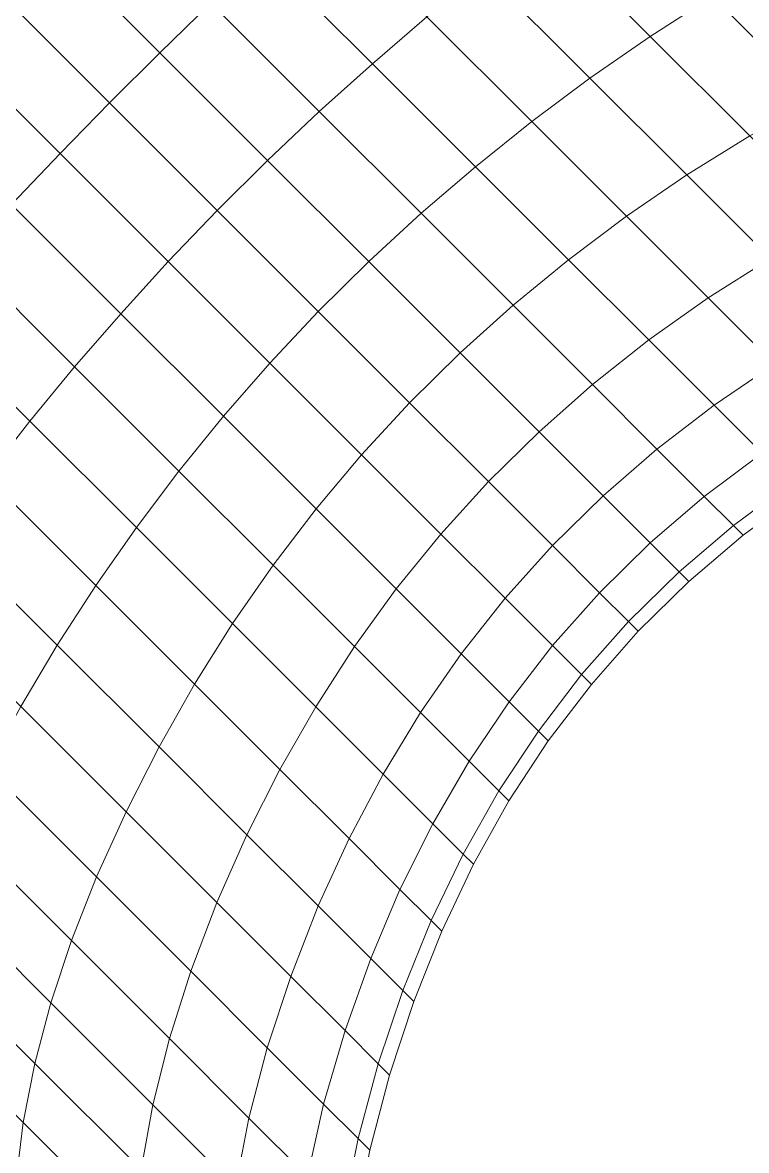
# Model space of a CAD drawing. Header units: millimetres. Extents: x 1246 to 16959, y -13818 to -1371.
# Drawn here: x 7548.771 to 7550.294, y -1390.219 to -1387.845 of the extents above; entities that cross this region are included whole.
import ezdxf

# ---------------------------------------------------------------- set-up
doc = ezdxf.new("R2010")
doc.units = ezdxf.units.MM
doc.header["$LTSCALE"] = 50
doc.layers.add('pio-Pillow Block - 3D', color=7, linetype='Continuous', lineweight=5)

# ---------------------------------------------------------------- blocks, each defined once
blk = doc.blocks.new('obj-02')
at = {"layer": 'pio-Pillow Block - 3D', "color": 7, "linetype": 'Continuous', "lineweight": 5, "transparency": 33554687}
for points in [[(50.0916, 112.1262), (49.8601, 112.3577), (49.9836, 112.4496), (50.2225, 112.2107), (50.0916, 112.1262)], [(49.8601, 112.3577), (50.0916, 112.1262), (50.2225, 112.2107), (49.9836, 112.4496), (49.8601, 112.3577)], [(49.0596, 112.0917), (48.8257, 112.3257), (48.9316, 112.4316), (49.167, 112.1962), (49.0596, 112.0917)], [(48.8257, 112.3257), (49.0596, 112.0917), (49.167, 112.1962), (48.9316, 112.4316), (48.8257, 112.3257)], [(49.507, 112.0687), (49.276, 112.2997), (49.3868, 112.4022), (49.6217, 112.1673), (49.507, 112.0687)], [(49.276, 112.2997), (49.507, 112.0687), (49.6217, 112.1673), (49.3868, 112.4022), (49.276, 112.2997)], [(49.9648, 112.0382), (49.7394, 112.2636), (49.8601, 112.3577), (50.0916, 112.1262), (49.9648, 112.0382)], [(49.7394, 112.2636), (49.9648, 112.0382), (50.0916, 112.1262), (49.8601, 112.3577), (49.7394, 112.2636)], [(48.9538, 111.9863), (48.7201, 112.2201), (48.8257, 112.3257), (49.0596, 112.0917), (48.9538, 111.9863)], [(48.7201, 112.2201), (48.9538, 111.9863), (49.0596, 112.0917), (48.8257, 112.3257), (48.7201, 112.2201)], [(49.3952, 111.9679), (49.167, 112.1962), (49.276, 112.2997), (49.507, 112.0687), (49.3952, 111.9679)], [(49.167, 112.1962), (49.3952, 111.9679), (49.507, 112.0687), (49.276, 112.2997), (49.167, 112.1962)], [(50.4383, 111.9949), (50.2225, 112.2107), (50.3575, 112.2918), (50.5811, 112.0683), (50.4383, 111.9949)], [(50.2225, 112.2107), (50.4383, 111.9949), (50.5811, 112.0683), (50.3575, 112.2918), (50.2225, 112.2107)], [(49.8422, 111.9468), (49.6217, 112.1673), (49.7394, 112.2636), (49.9648, 112.0382), (49.8422, 111.9468)], [(49.6217, 112.1673), (49.8422, 111.9468), (49.9648, 112.0382), (49.7394, 112.2636), (49.6217, 112.1673)], [(48.8498, 111.88), (48.6149, 112.1149), (48.7201, 112.2201), (48.9538, 111.9863), (48.8498, 111.88)], [(48.6149, 112.1149), (48.8498, 111.88), (48.9538, 111.9863), (48.7201, 112.2201), (48.6149, 112.1149)], [(50.3008, 111.917), (50.0916, 112.1262), (50.2225, 112.2107), (50.4383, 111.9949), (50.3008, 111.917)], [(50.0916, 112.1262), (50.3008, 111.917), (50.4383, 111.9949), (50.2225, 112.2107), (50.0916, 112.1262)], [(49.2864, 111.8649), (49.0596, 112.0917), (49.167, 112.1962), (49.3952, 111.9679), (49.2864, 111.8649)], [(49.0596, 112.0917), (49.2864, 111.8649), (49.3952, 111.9679), (49.167, 112.1962), (49.0596, 112.0917)], [(49.7237, 111.852), (49.507, 112.0687), (49.6217, 112.1673), (49.8422, 111.9468), (49.7237, 111.852)], [(49.507, 112.0687), (49.7237, 111.852), (49.8422, 111.9468), (49.6217, 112.1673), (49.507, 112.0687)], [(50.1685, 111.8345), (49.9648, 112.0382), (50.0916, 112.1262), (50.3008, 111.917), (50.1685, 111.8345)], [(49.9648, 112.0382), (50.1685, 111.8345), (50.3008, 111.917), (50.0916, 112.1262), (49.9648, 112.0382)], [(48.7474, 111.7727), (48.5101, 112.0101), (48.6149, 112.1149), (48.8498, 111.88), (48.7474, 111.7727)], [(48.5101, 112.0101), (48.7474, 111.7727), (48.8498, 111.88), (48.6149, 112.1149), (48.5101, 112.0101)], [(49.1805, 111.7597), (48.9538, 111.9863), (49.0596, 112.0917), (49.2864, 111.8649), (49.1805, 111.7597)], [(48.9538, 111.9863), (49.1805, 111.7597), (49.2864, 111.8649), (49.0596, 112.0917), (48.9538, 111.9863)], [(49.6094, 111.7538), (49.3952, 111.9679), (49.507, 112.0687), (49.7237, 111.852), (49.6094, 111.7538)], [(49.3952, 111.9679), (49.6094, 111.7538), (49.7237, 111.852), (49.507, 112.0687), (49.3952, 111.9679)], [(50.0414, 111.7476), (49.8422, 111.9468), (49.9648, 112.0382), (50.1685, 111.8345), (50.0414, 111.7476)], [(49.8422, 111.9468), (50.0414, 111.7476), (50.1685, 111.8345), (49.9648, 112.0382), (49.8422, 111.9468)], [(49.0776, 111.6522), (48.8498, 111.88), (48.9538, 111.9863), (49.1805, 111.7597), (49.0776, 111.6522)], [(48.8498, 111.88), (49.0776, 111.6522), (49.1805, 111.7597), (48.9538, 111.9863), (48.8498, 111.88)], [(49.4992, 111.6521), (49.2864, 111.8649), (49.3952, 111.9679), (49.6094, 111.7538), (49.4992, 111.6521)], [(49.2864, 111.8649), (49.4992, 111.6521), (49.6094, 111.7538), (49.3952, 111.9679), (49.2864, 111.8649)], [(49.9195, 111.6562), (49.7237, 111.852), (49.8422, 111.9468), (50.0414, 111.7476), (49.9195, 111.6562)], [(49.7237, 111.852), (49.9195, 111.6562), (50.0414, 111.7476), (49.8422, 111.9468), (49.7237, 111.852)], [(50.3443, 111.6587), (50.1685, 111.8345), (50.3008, 111.917), (50.4814, 111.7363), (50.3443, 111.6587)], [(50.1685, 111.8345), (50.3443, 111.6587), (50.4814, 111.7363), (50.3008, 111.917), (50.1685, 111.8345)], [(48.9776, 111.5425), (48.7474, 111.7727), (48.8498, 111.88), (49.0776, 111.6522), (48.9776, 111.5425)], [(48.7474, 111.7727), (48.9776, 111.5425), (49.0776, 111.6522), (48.8498, 111.88), (48.7474, 111.7727)], [(49.3932, 111.547), (49.1805, 111.7597), (49.2864, 111.8649), (49.4992, 111.6521), (49.3932, 111.547)], [(49.1805, 111.7597), (49.3932, 111.547), (49.4992, 111.6521), (49.2864, 111.8649), (49.1805, 111.7597)], [(49.8029, 111.5602), (49.6094, 111.7538), (49.7237, 111.852), (49.9195, 111.6562), (49.8029, 111.5602)], [(49.6094, 111.7538), (49.8029, 111.5602), (49.9195, 111.6562), (49.7237, 111.852), (49.6094, 111.7538)], [(50.2134, 111.5756), (50.0414, 111.7476), (50.1685, 111.8345), (50.3443, 111.6587), (50.2134, 111.5756)], [(50.0414, 111.7476), (50.2134, 111.5756), (50.3443, 111.6587), (50.1685, 111.8345), (50.0414, 111.7476)], [(48.8806, 111.4306), (48.6467, 111.6644), (48.7474, 111.7727), (48.9776, 111.5425), (48.8806, 111.4306)], [(48.6467, 111.6644), (48.8806, 111.4306), (48.9776, 111.5425), (48.7474, 111.7727), (48.6467, 111.6644)], [(49.2913, 111.4385), (49.0776, 111.6522), (49.1805, 111.7597), (49.3932, 111.547), (49.2913, 111.4385)], [(49.0776, 111.6522), (49.2913, 111.4385), (49.3932, 111.547), (49.1805, 111.7597), (49.0776, 111.6522)], [(49.6915, 111.4598), (49.4992, 111.6521), (49.6094, 111.7538), (49.8029, 111.5602), (49.6915, 111.4598)], [(49.4992, 111.6521), (49.6915, 111.4598), (49.8029, 111.5602), (49.6094, 111.7538), (49.4992, 111.6521)], [(50.0886, 111.4871), (49.9195, 111.6562), (50.0414, 111.7476), (50.2134, 111.5756), (50.0886, 111.4871)], [(49.9195, 111.6562), (50.0886, 111.4871), (50.2134, 111.5756), (50.0414, 111.7476), (49.9195, 111.6562)], [(48.7865, 111.3164), (48.5477, 111.5552), (48.6467, 111.6644), (48.8806, 111.4306), (48.7865, 111.3164)], [(48.5477, 111.5552), (48.7865, 111.3164), (48.8806, 111.4306), (48.6467, 111.6644), (48.5477, 111.5552)], [(49.1936, 111.3265), (48.9776, 111.5425), (49.0776, 111.6522), (49.2913, 111.4385), (49.1936, 111.3265)], [(48.9776, 111.5425), (49.1936, 111.3265), (49.2913, 111.4385), (49.0776, 111.6522), (48.9776, 111.5425)], [(49.5854, 111.3548), (49.3932, 111.547), (49.4992, 111.6521), (49.6915, 111.4598), (49.5854, 111.3548)], [(49.3932, 111.547), (49.5854, 111.3548), (49.6915, 111.4598), (49.4992, 111.6521), (49.3932, 111.547)], [(49.97, 111.3931), (49.8029, 111.5602), (49.9195, 111.6562), (50.0886, 111.4871), (49.97, 111.3931)], [(49.8029, 111.5602), (49.97, 111.3931), (50.0886, 111.4871), (49.9195, 111.6562), (49.8029, 111.5602)], [(50.3529, 111.4361), (50.2134, 111.5756), (50.3443, 111.6587), (50.4869, 111.5161), (50.3529, 111.4361)], [(50.2134, 111.5756), (50.3529, 111.4361), (50.4869, 111.5161), (50.3443, 111.6587), (50.2134, 111.5756)], [(49.8576, 111.2937), (49.6915, 111.4598), (49.8029, 111.5602), (49.97, 111.3931), (49.8576, 111.2937)], [(49.6915, 111.4598), (49.8576, 111.2937), (49.97, 111.3931), (49.8029, 111.5602), (49.6915, 111.4598)], [(50.2258, 111.35), (50.0886, 111.4871), (50.2134, 111.5756), (50.3529, 111.4361), (50.2258, 111.35)], [(50.0886, 111.4871), (50.2258, 111.35), (50.3529, 111.4361), (50.2134, 111.5756), (50.0886, 111.4871)], [(48.6954, 111.2), (48.4504, 111.445), (48.5477, 111.5552), (48.7865, 111.3164), (48.6954, 111.2)], [(48.4504, 111.445), (48.6954, 111.2), (48.7865, 111.3164), (48.5477, 111.5552), (48.4504, 111.445)], [(49.1, 111.2112), (48.8806, 111.4306), (48.9776, 111.5425), (49.1936, 111.3265), (49.1, 111.2112)], [(48.8806, 111.4306), (49.1, 111.2112), (49.1936, 111.3265), (48.9776, 111.5425), (48.8806, 111.4306)], [(49.4844, 111.2453), (49.2913, 111.4385), (49.3932, 111.547), (49.5854, 111.3548), (49.4844, 111.2453)], [(49.2913, 111.4385), (49.4844, 111.2453), (49.5854, 111.3548), (49.3932, 111.547), (49.2913, 111.4385)], [(50.1055, 111.2576), (49.97, 111.3931), (50.0886, 111.4871), (50.2258, 111.35), (50.1055, 111.2576)], [(49.97, 111.3931), (50.1055, 111.2576), (50.2258, 111.35), (50.0886, 111.4871), (49.97, 111.3931)], [(49.3887, 111.1314), (49.1936, 111.3265), (49.2913, 111.4385), (49.4844, 111.2453), (49.3887, 111.1314)], [(49.1936, 111.3265), (49.3887, 111.1314), (49.4844, 111.2453), (49.2913, 111.4385), (49.1936, 111.3265)], [(49.7513, 111.1889), (49.5854, 111.3548), (49.6915, 111.4598), (49.8576, 111.2937), (49.7513, 111.1889)], [(49.5854, 111.3548), (49.7513, 111.1889), (49.8576, 111.2937), (49.6915, 111.4598), (49.5854, 111.3548)], [(49.0105, 111.0924), (48.7865, 111.3164), (48.8806, 111.4306), (49.1, 111.2112), (49.0105, 111.0924)], [(48.7865, 111.3164), (49.0105, 111.0924), (49.1, 111.2112), (48.8806, 111.4306), (48.7865, 111.3164)], [(50.3268, 111.2489), (50.2258, 111.35), (50.3529, 111.4361), (50.4557, 111.3333), (50.3268, 111.2489)], [(50.2258, 111.35), (50.3268, 111.2489), (50.4557, 111.3333), (50.3529, 111.4361), (50.2258, 111.35)], [(49.9923, 111.159), (49.8576, 111.2937), (49.97, 111.3931), (50.1055, 111.2576), (49.9923, 111.159)], [(49.8576, 111.2937), (49.9923, 111.159), (50.1055, 111.2576), (49.97, 111.3931), (49.8576, 111.2937)], [(49.6512, 111.0786), (49.4844, 111.2453), (49.5854, 111.3548), (49.7513, 111.1889), (49.6512, 111.0786)], [(49.4844, 111.2453), (49.6512, 111.0786), (49.7513, 111.1889), (49.5854, 111.3548), (49.4844, 111.2453)], [(50.2054, 111.1577), (50.1055, 111.2576), (50.2258, 111.35), (50.3268, 111.2489), (50.2054, 111.1577)], [(50.1055, 111.2576), (50.2054, 111.1577), (50.3268, 111.2489), (50.2258, 111.35), (50.1055, 111.2576)], [(49.2983, 111.0129), (49.1, 111.2112), (49.1936, 111.3265), (49.3887, 111.1314), (49.2983, 111.0129)], [(49.1, 111.2112), (49.2983, 111.0129), (49.3887, 111.1314), (49.1936, 111.3265), (49.1, 111.2112)], [(48.9253, 110.9701), (48.6954, 111.2), (48.7865, 111.3164), (49.0105, 111.0924), (48.9253, 110.9701)], [(48.6954, 111.2), (48.9253, 110.9701), (49.0105, 111.0924), (48.7865, 111.3164), (48.6954, 111.2)], [(49.8859, 111.0543), (49.7513, 111.1889), (49.8576, 111.2937), (49.9923, 111.159), (49.8859, 111.0543)], [(49.7513, 111.1889), (49.8859, 111.0543), (49.9923, 111.159), (49.8576, 111.2937), (49.7513, 111.1889)], [(50.0915, 111.0598), (49.9923, 111.159), (50.1055, 111.2576), (50.2054, 111.1577), (50.0915, 111.0598)], [(49.9923, 111.159), (50.0915, 111.0598), (50.2054, 111.1577), (50.1055, 111.2576), (49.9923, 111.159)], [(50.2666, 111.0966), (50.2054, 111.1577), (50.3268, 111.2489), (50.3887, 111.187), (50.2666, 111.0966)], [(50.2054, 111.1577), (50.2666, 111.0966), (50.3887, 111.187), (50.3268, 111.2489), (50.2054, 111.1577)], [(49.5572, 110.9629), (49.3887, 111.1314), (49.4844, 111.2453), (49.6512, 111.0786), (49.5572, 110.9629)], [(49.3887, 111.1314), (49.5572, 110.9629), (49.6512, 111.0786), (49.4844, 111.2453), (49.3887, 111.1314)], [(48.8441, 110.8445), (48.6072, 111.0814), (48.6954, 111.2), (48.9253, 110.9701), (48.8441, 110.8445)], [(48.6072, 111.0814), (48.8441, 110.8445), (48.9253, 110.9701), (48.6954, 111.2), (48.6072, 111.0814)], [(49.213, 110.8899), (49.0105, 111.0924), (49.1, 111.2112), (49.2983, 111.0129), (49.213, 110.8899)], [(49.0105, 111.0924), (49.213, 110.8899), (49.2983, 111.0129), (49.1, 111.2112), (49.0105, 111.0924)], [(49.7864, 110.9433), (49.6512, 111.0786), (49.7513, 111.1889), (49.8859, 111.0543), (49.7864, 110.9433)], [(49.6512, 111.0786), (49.7864, 110.9433), (49.8859, 111.0543), (49.7513, 111.1889), (49.6512, 111.0786)], [(50.2872, 111.076), (50.2666, 111.0966), (50.3887, 111.187), (50.4095, 111.1662), (50.2872, 111.076)], [(50.2666, 111.0966), (50.2872, 111.076), (50.4095, 111.1662), (50.3887, 111.187), (50.2666, 111.0966)], [(49.9851, 110.9551), (49.8859, 111.0543), (49.9923, 111.159), (50.0915, 111.0598), (49.9851, 110.9551)], [(49.8859, 111.0543), (49.9851, 110.9551), (50.0915, 111.0598), (49.9923, 111.159), (49.8859, 111.0543)], [(50.1523, 110.999), (50.0915, 111.0598), (50.2054, 111.1577), (50.2666, 111.0966), (50.1523, 110.999)], [(50.0915, 111.0598), (50.1523, 110.999), (50.2666, 111.0966), (50.2054, 111.1577), (50.0915, 111.0598)], [(49.4695, 110.8417), (49.2983, 111.0129), (49.3887, 111.1314), (49.5572, 110.9629), (49.4695, 110.8417)], [(49.2983, 111.0129), (49.4695, 110.8417), (49.5572, 110.9629), (49.3887, 111.1314), (49.2983, 111.0129)], [(48.7671, 110.7154), (48.522, 110.9606), (48.6072, 111.0814), (48.8441, 110.8445), (48.7671, 110.7154)], [(48.522, 110.9606), (48.7671, 110.7154), (48.8441, 110.8445), (48.6072, 111.0814), (48.522, 110.9606)], [(49.133, 110.7624), (48.9253, 110.9701), (49.0105, 111.0924), (49.213, 110.8899), (49.133, 110.7624)], [(48.9253, 110.9701), (49.133, 110.7624), (49.213, 110.8899), (49.0105, 111.0924), (48.9253, 110.9701)], [(50.1727, 110.9786), (50.1523, 110.999), (50.2666, 111.0966), (50.2872, 111.076), (50.1727, 110.9786)], [(50.1523, 110.999), (50.1727, 110.9786), (50.2872, 111.076), (50.2666, 111.0966), (50.1523, 110.999)], [(49.6939, 110.8262), (49.5572, 110.9629), (49.6512, 111.0786), (49.7864, 110.9433), (49.6939, 110.8262)], [(49.5572, 110.9629), (49.6939, 110.8262), (49.7864, 110.9433), (49.6512, 111.0786), (49.5572, 110.9629)], [(50.0458, 110.8944), (49.9851, 110.9551), (50.0915, 111.0598), (50.1523, 110.999), (50.0458, 110.8944)], [(49.9851, 110.9551), (50.0458, 110.8944), (50.1523, 110.999), (50.0915, 111.0598), (49.9851, 110.9551)], [(49.8861, 110.8437), (49.7864, 110.9433), (49.8859, 111.0543), (49.9851, 110.9551), (49.8861, 110.8437)], [(49.7864, 110.9433), (49.8861, 110.8437), (49.9851, 110.9551), (49.8859, 111.0543), (49.7864, 110.9433)], [(49.3878, 110.7151), (49.213, 110.8899), (49.2983, 111.0129), (49.4695, 110.8417), (49.3878, 110.7151)], [(49.213, 110.8899), (49.3878, 110.7151), (49.4695, 110.8417), (49.2983, 111.0129), (49.213, 110.8899)], [(50.0662, 110.8739), (50.0458, 110.8944), (50.1523, 110.999), (50.1727, 110.9786), (50.0662, 110.8739)], [(50.0458, 110.8944), (50.0662, 110.8739), (50.1727, 110.9786), (50.1523, 110.999), (50.0458, 110.8944)], [(49.0583, 110.6304), (48.8441, 110.8445), (48.9253, 110.9701), (49.133, 110.7624), (49.0583, 110.6304)], [(48.8441, 110.8445), (49.0583, 110.6304), (49.133, 110.7624), (48.9253, 110.9701), (48.8441, 110.8445)], [(49.6083, 110.7028), (49.4695, 110.8417), (49.5572, 110.9629), (49.6939, 110.8262), (49.6083, 110.7028)], [(49.4695, 110.8417), (49.6083, 110.7028), (49.6939, 110.8262), (49.5572, 110.9629), (49.4695, 110.8417)], [(49.7946, 110.7255), (49.6939, 110.8262), (49.7864, 110.9433), (49.8861, 110.8437), (49.7946, 110.7255)], [(49.6939, 110.8262), (49.7946, 110.7255), (49.8861, 110.8437), (49.7864, 110.9433), (49.6939, 110.8262)], [(49.9471, 110.7826), (49.8861, 110.8437), (49.9851, 110.9551), (50.0458, 110.8944), (49.9471, 110.7826)], [(49.8861, 110.8437), (49.9471, 110.7826), (50.0458, 110.8944), (49.9851, 110.9551), (49.8861, 110.8437)], [(49.9677, 110.7621), (49.9471, 110.7826), (50.0458, 110.8944), (50.0662, 110.8739), (49.9677, 110.7621)], [(49.9471, 110.7826), (49.9677, 110.7621), (50.0662, 110.8739), (50.0458, 110.8944), (49.9471, 110.7826)], [(49.3124, 110.583), (49.133, 110.7624), (49.213, 110.8899), (49.3878, 110.7151), (49.3124, 110.583)], [(49.133, 110.7624), (49.3124, 110.583), (49.3878, 110.7151), (49.213, 110.8899), (49.133, 110.7624)], [(48.9887, 110.4938), (48.7671, 110.7154), (48.8441, 110.8445), (49.0583, 110.6304), (48.9887, 110.4938)], [(48.7671, 110.7154), (48.9887, 110.4938), (49.0583, 110.6304), (48.8441, 110.8445), (48.7671, 110.7154)], [(49.8563, 110.6638), (49.7946, 110.7255), (49.8861, 110.8437), (49.9471, 110.7826), (49.8563, 110.6638)], [(49.7946, 110.7255), (49.8563, 110.6638), (49.9471, 110.7826), (49.8861, 110.8437), (49.7946, 110.7255)], [(49.5296, 110.5733), (49.3878, 110.7151), (49.4695, 110.8417), (49.6083, 110.7028), (49.5296, 110.5733)], [(49.3878, 110.7151), (49.5296, 110.5733), (49.6083, 110.7028), (49.4695, 110.8417), (49.3878, 110.7151)], [(49.7106, 110.6005), (49.6083, 110.7028), (49.6939, 110.8262), (49.7946, 110.7255), (49.7106, 110.6005)], [(49.6083, 110.7028), (49.7106, 110.6005), (49.7946, 110.7255), (49.6939, 110.8262), (49.6083, 110.7028)], [(49.8771, 110.643), (49.8563, 110.6638), (49.9471, 110.7826), (49.9677, 110.7621), (49.8771, 110.643)], [(49.8563, 110.6638), (49.8771, 110.643), (49.9677, 110.7621), (49.9471, 110.7826), (49.8563, 110.6638)], [(49.2431, 110.4455), (49.0583, 110.6304), (49.133, 110.7624), (49.3124, 110.583), (49.2431, 110.4455)], [(49.0583, 110.6304), (49.2431, 110.4455), (49.3124, 110.583), (49.133, 110.7624), (49.0583, 110.6304)], [(49.7733, 110.5379), (49.7106, 110.6005), (49.7946, 110.7255), (49.8563, 110.6638), (49.7733, 110.5379)], [(49.7106, 110.6005), (49.7733, 110.5379), (49.8563, 110.6638), (49.7946, 110.7255), (49.7106, 110.6005)], [(48.9265, 110.3567), (48.6966, 110.5866), (48.7671, 110.7154), (48.9887, 110.4938), (48.9265, 110.3567)], [(48.6966, 110.5866), (48.9265, 110.3567), (48.9887, 110.4938), (48.7671, 110.7154), (48.6966, 110.5866)], [(49.4579, 110.4375), (49.3124, 110.583), (49.3878, 110.7151), (49.5296, 110.5733), (49.4579, 110.4375)], [(49.3124, 110.583), (49.4579, 110.4375), (49.5296, 110.5733), (49.3878, 110.7151), (49.3124, 110.583)], [(49.6341, 110.4688), (49.5296, 110.5733), (49.6083, 110.7028), (49.7106, 110.6005), (49.6341, 110.4688)], [(49.5296, 110.5733), (49.6341, 110.4688), (49.7106, 110.6005), (49.6083, 110.7028), (49.5296, 110.5733)], [(49.7944, 110.5168), (49.7733, 110.5379), (49.8563, 110.6638), (49.8771, 110.643), (49.7944, 110.5168)], [(49.7733, 110.5379), (49.7944, 110.5168), (49.8771, 110.643), (49.8563, 110.6638), (49.7733, 110.5379)], [(49.18, 110.3026), (48.9887, 110.4938), (49.0583, 110.6304), (49.2431, 110.4455), (49.18, 110.3026)], [(48.9887, 110.4938), (49.18, 110.3026), (49.2431, 110.4455), (49.0583, 110.6304), (48.9887, 110.4938)], [(48.8738, 110.2227), (48.6349, 110.4616), (48.6966, 110.5866), (48.9265, 110.3567), (48.8738, 110.2227)], [(48.6349, 110.4616), (48.8738, 110.2227), (48.9265, 110.3567), (48.6966, 110.5866), (48.6349, 110.4616)], [(49.393, 110.2956), (49.2431, 110.4455), (49.3124, 110.583), (49.4579, 110.4375), (49.393, 110.2956)], [(49.2431, 110.4455), (49.393, 110.2956), (49.4579, 110.4375), (49.3124, 110.583), (49.2431, 110.4455)], [(49.6981, 110.4048), (49.6341, 110.4688), (49.7106, 110.6005), (49.7733, 110.5379), (49.6981, 110.4048)], [(49.6341, 110.4688), (49.6981, 110.4048), (49.7733, 110.5379), (49.7106, 110.6005), (49.6341, 110.4688)], [(49.5651, 110.3303), (49.4579, 110.4375), (49.5296, 110.5733), (49.6341, 110.4688), (49.5651, 110.3303)], [(49.4579, 110.4375), (49.5651, 110.3303), (49.6341, 110.4688), (49.5296, 110.5733), (49.4579, 110.4375)], [(49.7196, 110.3833), (49.6981, 110.4048), (49.7733, 110.5379), (49.7944, 110.5168), (49.7196, 110.3833)], [(49.6981, 110.4048), (49.7196, 110.3833), (49.7944, 110.5168), (49.7733, 110.5379), (49.6981, 110.4048)], [(49.125, 110.1582), (48.9265, 110.3567), (48.9887, 110.4938), (49.18, 110.3026), (49.125, 110.1582)], [(48.9265, 110.3567), (49.125, 110.1582), (49.18, 110.3026), (48.9887, 110.4938), (48.9265, 110.3567)], [(49.6307, 110.2647), (49.5651, 110.3303), (49.6341, 110.4688), (49.6981, 110.4048), (49.6307, 110.2647)], [(49.5651, 110.3303), (49.6307, 110.2647), (49.6981, 110.4048), (49.6341, 110.4688), (49.5651, 110.3303)], [(48.8305, 110.0919), (48.5819, 110.3405), (48.6349, 110.4616), (48.8738, 110.2227), (48.8305, 110.0919)], [(48.5819, 110.3405), (48.8305, 110.0919), (48.8738, 110.2227), (48.6349, 110.4616), (48.5819, 110.3405)], [(49.3351, 110.1474), (49.18, 110.3026), (49.2431, 110.4455), (49.393, 110.2956), (49.3351, 110.1474)], [(49.18, 110.3026), (49.3351, 110.1474), (49.393, 110.2956), (49.2431, 110.4455), (49.18, 110.3026)], [(49.5035, 110.1851), (49.393, 110.2956), (49.4579, 110.4375), (49.5651, 110.3303), (49.5035, 110.1851)], [(49.393, 110.2956), (49.5035, 110.1851), (49.5651, 110.3303), (49.4579, 110.4375), (49.393, 110.2956)], [(49.6528, 110.2426), (49.6307, 110.2647), (49.6981, 110.4048), (49.7196, 110.3833), (49.6528, 110.2426)], [(49.6307, 110.2647), (49.6528, 110.2426), (49.7196, 110.3833), (49.6981, 110.4048), (49.6307, 110.2647)], [(49.08, 110.0164), (48.8738, 110.2227), (48.9265, 110.3567), (49.125, 110.1582), (49.08, 110.0164)], [(48.8738, 110.2227), (49.08, 110.0164), (49.125, 110.1582), (48.9265, 110.3567), (48.8738, 110.2227)], [(48.7967, 109.9642), (48.5376, 110.2233), (48.5819, 110.3405), (48.8305, 110.0919), (48.7967, 109.9642)], [(48.5376, 110.2233), (48.7967, 109.9642), (48.8305, 110.0919), (48.5819, 110.3405), (48.5376, 110.2233)], [(49.5712, 110.1175), (49.5035, 110.1851), (49.5651, 110.3303), (49.6307, 110.2647), (49.5712, 110.1175)], [(49.5035, 110.1851), (49.5712, 110.1175), (49.6307, 110.2647), (49.5651, 110.3303), (49.5035, 110.1851)], [(49.2859, 109.9972), (49.125, 110.1582), (49.18, 110.3026), (49.3351, 110.1474), (49.2859, 109.9972)], [(49.125, 110.1582), (49.2859, 109.9972), (49.3351, 110.1474), (49.18, 110.3026), (49.125, 110.1582)], [(49.4494, 110.0331), (49.3351, 110.1474), (49.393, 110.2956), (49.5035, 110.1851), (49.4494, 110.0331)], [(49.3351, 110.1474), (49.4494, 110.0331), (49.5035, 110.1851), (49.393, 110.2956), (49.3351, 110.1474)], [(49.5939, 110.0947), (49.5712, 110.1175), (49.6307, 110.2647), (49.6528, 110.2426), (49.5939, 110.0947)], [(49.5712, 110.1175), (49.5939, 110.0947), (49.6528, 110.2426), (49.6307, 110.2647), (49.5712, 110.1175)], [(48.7724, 109.8398), (48.5022, 110.11), (48.5376, 110.2233), (48.7967, 109.9642), (48.7724, 109.8398)], [(48.5022, 110.11), (48.7724, 109.8398), (48.7967, 109.9642), (48.5376, 110.2233), (48.5022, 110.11)], [(49.0451, 109.8772), (48.8305, 110.0919), (48.8738, 110.2227), (49.08, 110.0164), (49.0451, 109.8772)], [(48.8305, 110.0919), (49.0451, 109.8772), (49.08, 110.0164), (48.8738, 110.2227), (48.8305, 110.0919)], [(49.5194, 109.9631), (49.4494, 110.0331), (49.5035, 110.1851), (49.5712, 110.1175), (49.5194, 109.9631)], [(49.4494, 110.0331), (49.5194, 109.9631), (49.5712, 110.1175), (49.5035, 110.1851), (49.4494, 110.0331)], [(49.2473, 109.8491), (49.08, 110.0164), (49.125, 110.1582), (49.2859, 109.9972), (49.2473, 109.8491)], [(49.08, 110.0164), (49.2473, 109.8491), (49.2859, 109.9972), (49.125, 110.1582), (49.08, 110.0164)], [(49.4045, 109.8786), (49.2859, 109.9972), (49.3351, 110.1474), (49.4494, 110.0331), (49.4045, 109.8786)], [(49.2859, 109.9972), (49.4045, 109.8786), (49.4494, 110.0331), (49.3351, 110.1474), (49.2859, 109.9972)], [(48.7575, 109.7185), (48.4755, 110.0005), (48.5022, 110.11), (48.7724, 109.8398), (48.7575, 109.7185)], [(48.4755, 110.0005), (48.7575, 109.7185), (48.7724, 109.8398), (48.5022, 110.11), (48.4755, 110.0005)], [(49.543, 109.9396), (49.5194, 109.9631), (49.5712, 110.1175), (49.5939, 110.0947), (49.543, 109.9396)], [(49.5194, 109.9631), (49.543, 109.9396), (49.5939, 110.0947), (49.5712, 110.1175), (49.5194, 109.9631)], [(49.0203, 109.7406), (48.7967, 109.9642), (48.8305, 110.0919), (49.0451, 109.8772), (49.0203, 109.7406)], [(48.7967, 109.9642), (49.0203, 109.7406), (49.0451, 109.8772), (48.8305, 110.0919), (48.7967, 109.9642)], [(49.2192, 109.7031), (49.0451, 109.8772), (49.08, 110.0164), (49.2473, 109.8491), (49.2192, 109.7031)], [(49.0451, 109.8772), (49.2192, 109.7031), (49.2473, 109.8491), (49.08, 110.0164), (49.0451, 109.8772)], [(49.4772, 109.806), (49.4045, 109.8786), (49.4494, 110.0331), (49.5194, 109.9631), (49.4772, 109.806)], [(49.4045, 109.8786), (49.4772, 109.806), (49.5194, 109.9631), (49.4494, 110.0331), (49.4045, 109.8786)], [(49.3706, 109.7259), (49.2473, 109.8491), (49.2859, 109.9972), (49.4045, 109.8786), (49.3706, 109.7259)], [(49.2473, 109.8491), (49.3706, 109.7259), (49.4045, 109.8786), (49.2859, 109.9972), (49.2473, 109.8491)], [(49.0056, 109.6066), (48.7724, 109.8398), (48.7967, 109.9642), (49.0203, 109.7406), (49.0056, 109.6066)], [(48.7724, 109.8398), (49.0056, 109.6066), (49.0203, 109.7406), (48.7967, 109.9642), (48.7724, 109.8398)], [(49.5016, 109.7815), (49.4772, 109.806), (49.5194, 109.9631), (49.543, 109.9396), (49.5016, 109.7815)], [(49.4772, 109.806), (49.5016, 109.7815), (49.543, 109.9396), (49.5194, 109.9631), (49.4772, 109.806)], [(49.2017, 109.5592), (49.0203, 109.7406), (49.0451, 109.8772), (49.2192, 109.7031), (49.2017, 109.5592)], [(49.0203, 109.7406), (49.2017, 109.5592), (49.2192, 109.7031), (49.0451, 109.8772), (49.0203, 109.7406)], [(49.4461, 109.6504), (49.3706, 109.7259), (49.4045, 109.8786), (49.4772, 109.806), (49.4461, 109.6504)], [(49.3706, 109.7259), (49.4461, 109.6504), (49.4772, 109.806), (49.4045, 109.8786), (49.3706, 109.7259)], [(49.3475, 109.5749), (49.2192, 109.7031), (49.2473, 109.8491), (49.3706, 109.7259), (49.3475, 109.5749)], [(49.2192, 109.7031), (49.3475, 109.5749), (49.3706, 109.7259), (49.2473, 109.8491), (49.2192, 109.7031)], [(49.0009, 109.4751), (48.7575, 109.7185), (48.7724, 109.8398), (49.0056, 109.6066), (49.0009, 109.4751)], [(48.7575, 109.7185), (49.0009, 109.4751), (49.0056, 109.6066), (48.7724, 109.8398), (48.7575, 109.7185)], [(49.4715, 109.625), (49.4461, 109.6504), (49.4772, 109.806), (49.5016, 109.7815), (49.4715, 109.625)], [(49.4461, 109.6504), (49.4715, 109.625), (49.5016, 109.7815), (49.4772, 109.806), (49.4461, 109.6504)]]:
    blk.add_lwpolyline(points, dxfattribs=at)

msp = doc.modelspace()

# ---------------------------------------------------------------- block references
at = {"layer": 'pio-Pillow Block - 3D', "color": 7, "transparency": 33554687}
msp.add_blockref('obj-02', (7500, -1500), dxfattribs=at)

doc.saveas('drawing.dxf')
